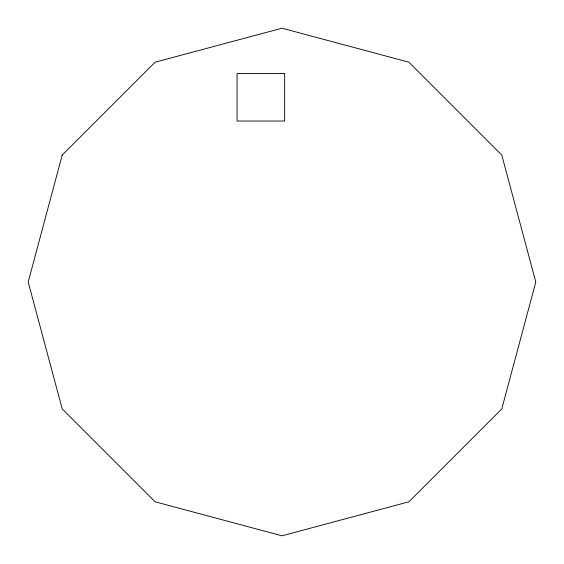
<?xml version="1.0" encoding="UTF-8"?>
<svg xmlns="http://www.w3.org/2000/svg" width="564" height="564" viewBox="0 0 564 564"><rect width="100%" height="100%" fill="white"/><g stroke="black" fill="none" stroke-linecap="round" stroke-linejoin="round"><path stroke-width="0.85" d="M62.202 155.1L28.2 282L62.202 408.9L155.1 501.798L282 535.8L408.9 501.798L501.798 408.9L535.8 282L501.798 155.1L408.9 62.202L282 28.2L155.1 62.202L62.202 155.1M284.651 73.44L237.063 73.44L237.063 121.027L284.651 121.027L284.651 73.44"/></g></svg>
